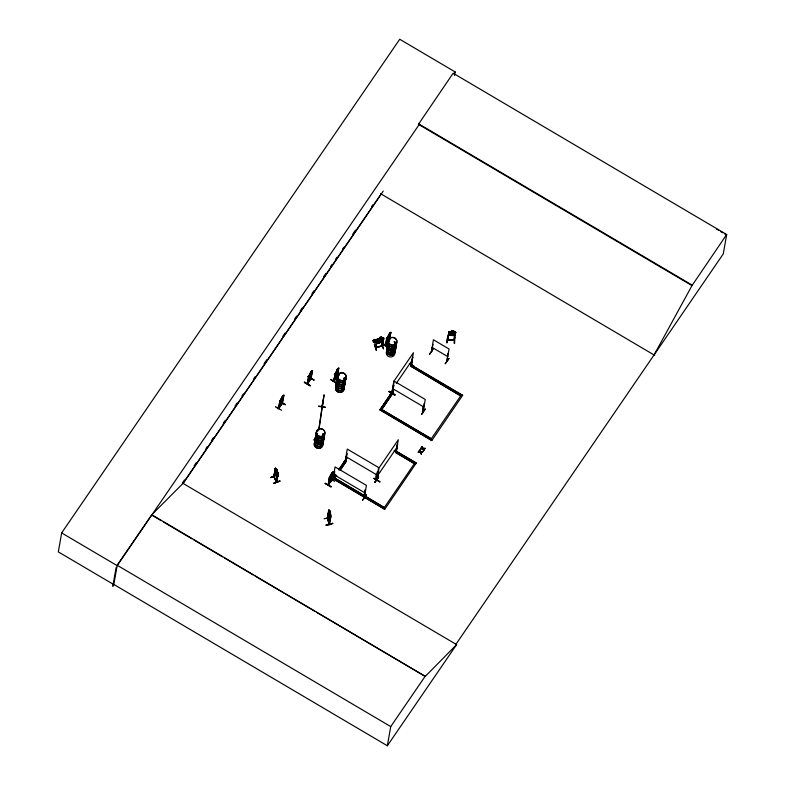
<?xml version="1.0" encoding="UTF-8"?>
<svg xmlns="http://www.w3.org/2000/svg" width="785" height="785" viewBox="0 0 785 785"><rect width="100%" height="100%" fill="white"/><g stroke="black" fill="none" stroke-linecap="round" stroke-linejoin="round"><path stroke-width="1.18" d="M273.671 476.416L276.575 482.216L277.841 473.963L277.88 474.572M274.24 476.946L273.749 476.269M277.625 474.042L276.595 481.578M275.8 468.547L275.329 468.174L273.926 476.387L276.82 482.098L273.936 476.995M373.356 341.475L373.277 341.975L379.086 343.035C389.478 339.787 375.063 337.403 373.277 341.475M332.928 478.879L333.635 479.233L333.056 478.595M345.842 461.403L345.057 461.246M332.958 479.174L335.058 466.918L366.418 485.405L364.328 497.641L363.72 496.983M376.584 479.527C374.327 480.165 376.79 471.412 377.938 472.001L376.535 479.812L378.625 467.575L347.274 449.089L345.145 461.374M423.115 411.664L422.516 411.36L423.115 411.723L425.264 399.477L393.903 380.98L391.754 393.177L393.727 384.925L392.353 393.521L391.931 392.716M422.722 410.849L423.301 411.517L422.565 411.046M446.871 342.81L447.695 336.412L446.91 342.79M454.24 340.415L455.781 332.241L455.006 331.869L449 331.672L447.47 339.846L448.873 332.016L449.501 332.065C447.175 340.209 445.772 341.23 454.26 339.826L453.622 340.052M448.559 334.243L449.148 335.205M448.873 332.016L449.501 332.065M449 331.672L451.316 331.525M449.157 335.136L454.348 335.578L455.339 334.744L454.397 335.725L448.981 335.018L453.916 331.839L455.781 332.359M451.483 330.593L453.74 330.858L451.483 330.593L451.385 331.633L450.197 331.849L449.893 333.596L450.894 334.439L454.26 333.959L454.564 332.222L453.495 331.81L453.74 330.789M454.986 332.752C456.154 330.524 453.161 342.358 453.632 339.836L448.264 339.463M454.397 335.607L449.099 335.156M454.554 337.148L454.515 343.457L454.652 337.138M454.574 336.991L454.201 343.271M455.035 331.908L453.495 331.741M455.771 332.31L455.035 331.849M307.308 383.629L308.672 376.133L312.136 370.795L310.595 372.561M311.086 378.419L310.477 378.929M377.192 479.92L378.596 471.962L377.291 479.488M396.454 451.836L395.836 452.219L396.199 451.689M411.369 364.593L411.134 365.575L411.183 364.947M278.999 408.18L279.254 407.808M282.139 403.519C282.6 400.105 274.053 419.357 280.314 400.291M333.959 381.039L336.785 376.447M337.177 375.779L337.01 376.515M318.671 406.345L325.49 407.425M313.725 440.042L313.794 439.561M322.007 406.63L321.919 407.258M321.909 407.327L322.242 406.669M323.518 399.418L322.095 407.631M318.769 429.591L322.763 402.362M317.719 430.798L317.228 431.034M317.375 430.867L317.856 431.014M322.87 434.704L322.782 433.958L323.606 433.909M323.341 434.674L323.047 433.889M338.463 375.171L338.992 374.73M344.497 377.928L344.232 378.615M345.017 378.154L344.693 378.812L344.144 378.321M390.528 332.82L389.262 339.915L389.743 339.297M394.865 343.408L394.924 342.554M394.727 342.937L395.64 342.76M395.228 343.369L394.963 342.79M394.188 341.956A4.376 3.974 10 0 1 395.738 343.496L395.817 342.829L395.336 343.388M454.554 75.517L455.182 71.955L399.722 39.25L61.662 532.917L58.316 551.884L113.786 584.589L117.191 565.269L151.79 514.744L425.274 676.405L316.492 612.261M116.141 567.535L112.824 586.346L114.031 584.57M151.79 514.744L183.023 483.374L381.157 194.023M275.8 406.571L275.574 407.022L281.609 410.251M279.431 401.292L285.455 404.648L280.353 402.048M280.353 400.242L278.812 408.524L282.492 403.048L278.655 408.278M279.205 408.092L280.314 400.291M282.796 396.543L282.894 395.571L282.983 397.818L280.696 401.155L281.815 397.308M282.198 403.5L281.903 403.402M281.815 403.725L282.62 399.339M282.688 396.14L281.933 397.485L283.925 395.14L282.394 403.353M276.899 475.062L270.658 477.604L276.938 474.984M285.308 404.756L280.382 401.891M274.2 476.887L275.26 468.802L273.887 476.328M273.994 477.064L275.427 468.223M274.21 476.976L273.936 476.053M279.97 481.234L273.563 483.403L279.852 480.999M277.36 471.618L277.419 470.676L277.439 474.591L275.937 472.609L275.898 469.175L276.34 469.744M277.841 473.963L276.271 481.656M278.224 473.806L276.82 482.049M277.458 470.715L276.575 468.782L276.369 469.842C272.954 463.827 280.677 475.779 277.743 476.387M304.472 381.961L310.32 385.572M308.063 376.653L314.118 379.969L308.063 376.741M310.467 379.076L311.488 370.952L308.947 375.691L307.504 383.894L310.821 378.242L311.086 378.664M308.564 378.233L309.045 375.681M307.651 383.237L309.005 375.73M309.604 377.369L310.428 372.698L311.508 371.079L310.683 375.74M312.165 370.962L310.811 379.126M311.949 373.032L312.381 370.549M311.056 378.753L312.489 370.51L312.057 370.814M318.847 430.092L324.097 394.776L321.85 407.513M330.73 379.587L336.608 383.06L330.76 379.43M334.94 373.621C336.824 373.719 329.258 389.458 337.373 376.123M336.706 370.127L335.656 374.013L337.216 372.286L338.247 368.94L337.707 369.49C338.845 365.741 334.861 373.729 337.854 368.43L337.707 369.49M336.569 371.128L336.765 370.167M336.942 370.029L337.589 369.313M337.57 372.198L336.765 376.584L337.393 376.182M338.472 368.469L337.158 376.358M337.354 376.27L338.875 367.998L338.433 368.302M330.74 379.469L336.431 383.306M325.186 483.481L331.133 486.837L325.206 483.325M328.709 477.967L334.665 481.401M328.67 484.679L328.454 484.227L328.032 485.061L331.496 479.821L332.075 476.564M328.101 484.973L329.739 476.976L328.444 484.502M329.788 476.927L328.267 485.218L331.79 479.606M332.114 475.641L329.916 479.027L329.985 481.264L332.173 475.455L330.2 478.467L330.76 478.418L330.151 480.332M330.181 479.89L331.545 476.515L331.241 478.261M330.995 475.21L330.691 476.956L332.065 473.581M331.378 473.826L330.122 477.829L332.33 474.444M330.858 479.645L330.181 480.695M332.016 473.09L331.329 474.14M324.097 518.807L330.671 517.295M331.81 477.388L329.916 481.225M331.751 479.733L331.358 480.469L332.261 472.207L330.956 474.896M331.084 479.537L332.918 473.993M331.947 475.965L331.142 480.361L331.545 479.547M333.802 477.025L331.142 481.46M332.457 474.405L333.046 472.354L332.516 472.717M330.985 474.866L330.181 476.083L333.242 471.756L331.741 479.88M325.206 483.334L331.113 486.857M377.251 479.547L376.928 480.018L379.086 467.821L398.299 439.767L395.934 452.759L415.53 464.318L395.974 452.523L396.68 451.503L416.276 463.052L384.748 509.269L332.811 478.644L335.519 474.513M332.938 479.203L334.371 471.343C335.283 473.286 333.282 481.352 333.007 478.87M333.409 479.135L333.596 479.193M333.959 479.321L336.667 475.19M332.703 523.301C328.042 526.313 320.3 525.705 332.712 523.34M327.227 518.286L328.63 510.692L329.043 511.182C327.09 519.984 326.54 516.314 329.258 524.302L330.622 516.039M334.695 476.338L331.133 481.627M330.161 518.787C327.257 508.749 328.729 517.344 330.524 518.473L330.819 514.999L328.954 509.985L327.522 518.218L329.514 524.213L330.917 515.922M329.033 509.975L327.414 518.767M328.954 509.985L329.671 511.761L329.886 510.711L329.062 512.791L330.299 516.667M329.985 511.3L330.367 512.497M330.279 513.92L329.975 515.666L329.69 512.056L330.799 515.009M329.209 524.223L327.551 517.874M329.484 524.243L329.317 523.291M343.349 463.631L346.891 458.342M340.631 469.577L345.969 461.786L344.86 460.873L338.816 469.881M345.341 461.08L345.753 461.433M345.557 461.609L347.117 453.818M345.714 461.629L346.568 456.958M374.788 344.016L376.368 350.306M376.388 342.8L375.554 347.147L382.354 345.792M375.613 347.363L377.153 339.189L379.43 338.502L379.577 337.501C382.815 335.578 380.558 339.032 383.031 337.727C384.885 337.893 383.257 340.925 382.364 341.534M377.232 339.189L377.31 342.515L382.413 341.553L377.251 342.554L376.731 341.76M377.624 339.65C378.233 342.888 371.501 350.924 382.305 345.577M376.378 346.999L375.681 347.058M374.406 344.232L376.417 350.188M379.999 337.668L381.324 337.413M425.274 676.405L456.556 644.681L455.918 644.299L723.27 253.898L726.684 234.529L453.141 73.221L418.434 124.305L691.977 285.622L654.062 354.957M381.696 337.118L381.549 338.119L382.599 338.217L382.285 339.954L381.059 340.916L378.036 340.778L378.35 339.041L379.498 338.512L379.665 337.579L381.716 337.187M381.53 342.721L383.472 348.972L381.559 342.839M382.53 340.562L381.647 346.254L383.522 338.276M383.325 339.365L382.275 346.116M375.76 347.372L382.236 346.077L383.747 337.913L377.938 338.786M382.609 344.183L387.505 347.078C380.97 343.438 381.235 342.574 387.692 346.715M396.033 341.553A4.308 3.905 10 0 1 394.629 346.656A4.308 3.905 10 0 1 388.899 345.655A4.308 3.905 10 0 1 389.301 340.376L386.426 338.6M389.556 339.365L390.871 332.31L387.005 337.972C379.773 358.647 396.798 328.67 386.073 344.752M389.811 333.743L389.919 332.771L387.329 337.491L385.926 345.459M385.994 345.086L387.368 337.452M386.22 345.292L387.535 337.619M388.614 335.754L388.3 337.501L389.713 334.145M388.997 334.381L389.713 333.34M389.919 332.771L389.998 335.028L387.712 338.364L388.663 335.44M385.935 345.635L389.036 341.053L389.438 337.628M389.909 336.382L390.94 332.349M366.261 494.933L362.67 500.065M363.789 497.042C363.455 497.896 366.232 488.29 365.074 489.703M363.779 497.356L365.015 490.566M411.173 366.389L460.775 395.905L411.173 366.389L411.87 365.368L462.659 395.316L431.828 440.513L379.901 409.888L391.95 392.108L393.089 392.785L381.706 409.584L431.387 438.815L381.745 409.534M381.039 410.555L393.089 392.785M388.987 391.676C398.113 395.061 395.591 397.298 389.203 391.234M374.062 478.271L379.92 481.872L374.043 478.418M389.959 395.522L393.55 390.243L389.988 395.522M378.684 477.231L374.818 482.353L378.429 477.054M375.986 479.527L375.995 479.213M392.353 393.521L393.756 385.72M392.618 392.716L393.197 389.223M395.071 394.816L389.134 391.44M383.6 508.602L414.392 463.641M384.748 509.269L332.85 478.408M411.262 365.506L412.625 357.342L411.497 365.074M395.817 452.405L397.485 444.379L396.376 452.17M411.173 365.584L413.43 352.73L394.217 380.794L392.029 393.04L392.294 392.529M396.68 451.503L416.276 463.052M411.124 366.624L411.87 365.368M409.427 363.769L414.372 366.644L409.485 363.632M399.29 453.504L394.502 450.531M429.474 354.486L433.084 349.06L429.503 354.329M446.9 360.963L449.069 349.011L433.389 339.758L431.495 352.161M431.436 352.151L432.967 344.34M423.92 403.775C425.303 402.833 421.771 409.613 422.624 411.418M423.674 405.678L422.624 411.085M425.058 408.818L421.516 414.117M420.338 452.248L418.199 452.189L420.367 452.091L421.29 454.054L420.367 452.091M420.191 451.669C416.776 452.582 420.23 448.804 420.161 451.826M419.681 450.031L420.613 451.807L422.821 451.709L420.613 451.807M422.673 448.843L420.544 448.784L422.703 448.677L423.625 450.639L422.703 448.677M422.536 448.255C419.111 449.167 422.565 445.389 422.507 448.412M422.497 452.288L420.789 452.229L422.821 451.709M422.045 446.459L422.958 448.392L425.127 448.451L422.987 448.235L422.045 446.459L421.741 447.018M423.125 448.814L424.862 448.716L423.125 448.814L423.9 450.237L423.154 448.657M430.729 439.6L461.521 394.639L462.659 395.316M448.951 358.559L445.242 363.612M431.828 440.513L379.94 409.652M447.99 353.466L446.95 361.218M113.815 584.433L387.348 745.75L390.734 726.586L425.333 676.052M691.977 285.622L726.684 234.529M330.024 477.673L329.445 479.213L332.732 473.6L330.063 477.722M329.504 479.861L332.742 474.228M311.468 374.553L311.988 372.983M282.826 399.143C284.837 394.453 280.559 405.227 279.911 402.725M337.805 371.992L335.028 376.044L338.433 370.51M307.337 383.718L310.87 378.272M392.078 392.912L392.48 392.176M411.546 364.799L411.163 365.525M334.194 380.862L333.772 381.382L335.303 373.101L333.91 380.499M382.766 343.958L387.692 346.823M311.566 373.189L309.319 376.555L310.261 373.631M328.11 484.679L331.388 480.273M329.818 477.015L330.191 476.093M332.418 476.456L329.062 481.754M280.373 400.33L281.589 398.201M335.332 373.189L338.835 368.077M338.502 375.132L339.12 375.21L338.806 374.798M343.958 378.252L344.399 378.105M344.213 378.115L344.115 378.851M343.997 378.527L344.576 379.047L345.194 378.586M394.983 343.182L395.041 342.594M310.153 385.847L304.266 382.364L310.173 385.798M394.894 395.09L389.007 391.637M329.347 481.431L330.191 480.243M332.055 473.227L332.899 472.05M310.203 373.945L311.292 372.325M309.898 375.681L310.978 374.062M309.202 375.77L308.672 376.133M311.105 378.478L307.602 383.796M334.371 471.343L334.783 471.834M346.587 453.514L346.99 454.005M412.822 357.46L412.302 357.813M331.084 481.568L334.704 476.171M343.045 463.601L346.607 458.322M392.304 393.099L392.677 392.294M410.957 365.408L411.212 364.966M414.372 366.644L409.642 363.494M377.938 472.001L377.281 471.873M378.596 471.962L378.272 472.433L378.792 472.079M397.691 444.496L397.161 444.85M362.611 500.182L366.212 494.756M374.906 482.382L378.419 476.927M421.771 414.421L425.342 409.142M445.213 363.769L448.961 358.588M419.082 124.687L117.132 565.632L61.662 532.917M453.818 73.947L455.182 71.955M184.455 479.959L182.375 482.991L456.605 644.613L387.348 745.75M194.15 465.79L196.23 462.757M205.935 448.598L207.319 446.567M211.469 440.503L213.549 437.461M223.254 423.301L225.334 420.269M235.029 406.1L237.109 403.068M241.957 395.983L243.34 393.962M253.732 378.782L255.115 376.761M264.123 363.612L266.9 359.559M282.835 336.294L284.906 333.262M294.611 319.093L296.691 316.061M300.155 310.997L302.235 307.965M311.93 293.806L314.01 290.764M323.705 276.605L325.785 273.572M330.632 266.488L332.016 264.466M335.489 259.403L336.873 257.382M342.417 249.287L343.801 247.265M352.808 234.116L355.576 230.064M371.511 206.798L372.895 204.777M183.033 483.472L383.247 191.089M282.963 395.611L281.619 398.27M280.52 400.409L279.99 400.762M386.397 338.678L388.555 339.542L386.583 338.394M389.703 333.792L390.577 332.624M389.929 336.373L387.152 340.425L386.926 339.934M396.317 383.365L412.096 360.315M338.855 469.636L344.86 460.873M332.811 478.644L335.48 474.748M379.901 409.888L391.911 392.343L393.049 393.02M340.003 470.313L346.008 461.541M334.626 478.35L336.628 475.425M377.742 475.416L396.965 447.352M418.199 452.189L418.523 451.611M419.406 450.433L419.71 449.874M420.544 448.784L420.858 448.196M421.29 454.054L420.819 452.072M423.625 450.639L423.929 450.08M424.832 448.873L425.156 448.294M329.043 523.762L330.338 513.606M313.951 380.195L308.044 376.672M399.271 453.612L394.345 450.668M382.344 341.465L383.237 340.425M338.806 375.112L338.472 375.053M345.125 378.723L344.419 378.949M395.758 343.143L395.63 343.29A4.308 3.905 10 0 0 394.198 341.779M315.845 435.106A4.308 3.905 10 0 0 320.408 440.257A4.308 3.905 10 0 0 323.734 434.586L323.773 434.439M322.753 434.38L323.508 434.9L323.901 434.017M315.756 435.214A4.376 3.974 10 0 0 320.398 440.444A4.376 3.974 10 0 0 323.773 434.684L323.783 434.017M333.861 381.363L337.442 375.907L334.518 374.043M307.622 383.561L307.7 382.962M282.09 403.794L283.719 395.738L283.189 396.091M447.538 339.601L454.387 340.121M448.127 339.895L448.215 339.326M283.856 395.1L280.745 399.408M277.282 476.73L274.887 470.676L277.282 476.73L277.782 476.289M394.884 342.554L396.013 343.045M395.777 343.398L394.806 343.231M373.003 340.523L374.651 339.503L377.399 339.562L380.087 340.248L380.401 341.024L376.859 342.093L372.983 340.454L374.543 340.876M383.001 340.729L379.086 343.035M376.054 478.968L376.712 479.311L376.192 479.007M380.156 340.886L380.617 340.611L377.801 340.808C378.036 339.13 375.73 339.934 377.104 340.925L374.445 341.397L377.104 341.19C376.908 342.917 379.204 342.113 377.771 341.073L380.009 340.916M275.525 469.332L275.044 468.89M278.253 473.855L278.008 472.913M276.762 474.827L270.658 477.604M273.563 483.403L279.843 480.94M423.174 411.703L423.282 411.183M329.043 511.182L328.63 510.692M326.069 525.077L332.703 523.526M328.513 512.497L328.591 514.126M330.456 512.733L329.818 510.731M374.386 344.242L376.408 350.336M379.067 342.937L373.336 341.877M328.63 513.694L330.475 513.939M318.7 406.09L325.53 407.238M344.615 377.83L345.263 378.478M374.651 339.552L376.103 339.983M276.565 481.872L274.034 476.868M329.739 476.976L329.425 477.457M311.419 374.504L308.76 378.625L308.544 378.135M394.286 450.806L396.18 451.905M374.033 478.418L379.95 481.853M363.73 497.288L364.269 497.602M418.533 123.755L692.076 285.063M380.519 193.64L654.7 355.34M432.054 347.353L447.725 356.596M386.416 338.521L389.389 340.317M411.831 365.604L460.422 394.256M392.569 388.565L423.92 407.062M338.306 376.545L334.361 374.17L338.247 376.643M334.822 375.652L335.087 376.084L334.861 375.583M345.93 456.674L377.291 475.161M333.723 474.503L365.084 492.99M152.79 515.716L161.239 520.7M163.349 521.946L191.864 538.765M193.974 540.011L222.489 556.82M224.608 558.066L253.123 574.885M255.233 576.131L283.748 592.95M285.858 594.196L314.383 611.015M117.191 565.269L390.734 726.586M716.705 229.181L718.687 230.358M720.659 231.546L722.632 232.723M724.604 233.901L726.586 235.088M383.021 340.798L378.272 339.051M277.252 471.618L277.939 472.943M396.072 344.615A4.308 3.915 10 0 1 391.215 349.266A4.308 3.915 10 0 1 388.222 343.241M396.15 344.478A4.376 3.974 10 0 1 391.224 349.197A4.376 3.974 10 0 1 388.192 343.094M396.121 344.262A4.308 3.905 10 0 1 391.283 348.903A4.308 3.905 10 0 1 388.29 342.898M396.503 342.172A4.308 3.915 10 0 1 391.097 346.695A4.308 3.915 10 0 1 389.36 340.023M395.022 350.581A4.308 3.915 10 0 1 390.165 355.232A4.308 3.915 10 0 1 387.172 349.207M394.325 351.297A4.317 3.925 10 0 1 390.989 356.989A4.317 3.925 10 0 1 386.406 351.817M386.868 350.895A4.317 3.925 10 0 1 387.574 350.11M395.709 346.558A4.298 3.905 10 0 1 390.871 351.189A4.298 3.905 10 0 1 387.898 345.194M395.061 347.372A4.376 3.974 10 0 1 393.638 352.553A4.376 3.974 10 0 1 387.81 351.533A4.376 3.974 10 0 1 388.222 346.175M395.071 350.228A4.308 3.905 10 0 1 390.224 354.869A4.308 3.905 10 0 1 387.24 348.864M395.375 348.491A4.308 3.905 10 0 1 390.537 353.132A4.308 3.905 10 0 1 387.545 347.117M395.051 347.166A4.308 3.915 10 0 1 393.638 352.279A4.308 3.915 10 0 1 387.898 351.268A4.308 3.915 10 0 1 388.31 345.989M323.675 434.939A4.308 3.915 10 0 1 320.349 440.62A4.308 3.915 10 0 1 315.776 435.459M316.227 434.537A4.308 3.915 10 0 1 316.934 433.762M315.913 436.303A4.317 3.925 10 0 0 318.906 442.338A4.317 3.925 10 0 0 323.773 437.677A4.317 3.925 10 0 1 318.926 442.249A4.317 3.925 10 0 1 315.923 436.215M324.647 434.723A4.376 3.974 10 0 1 319.053 438.265A4.376 3.974 10 0 1 316.571 432.29M316.296 434.193A4.308 3.905 10 0 1 317.003 433.418A4.376 3.974 10 0 0 316.218 434.272M324.558 434.841A4.308 3.905 10 0 1 319.044 438.324A4.308 3.905 10 0 1 316.61 432.447M324.509 433.467A4.308 3.915 10 0 1 319.652 438.118A4.308 3.915 10 0 1 316.659 432.093M323.027 441.876A4.308 3.915 10 0 1 318.17 446.528A4.308 3.915 10 0 1 315.177 440.503M323.106 441.739A4.376 3.974 10 0 1 318.18 446.459A4.376 3.974 10 0 1 315.148 440.346M322.321 442.652A4.317 3.925 10 0 1 318.425 448.353A4.317 3.925 10 0 1 314.863 442.249M322.733 443.554A4.317 3.925 10 0 1 317.876 448.215A4.317 3.925 10 0 1 314.873 442.181M323.763 437.745A4.317 3.925 10 0 1 318.896 442.406A4.317 3.925 10 0 1 315.904 436.372M323.498 439.541A4.376 3.974 10 0 1 318.013 444.124A4.376 3.974 10 0 1 316.257 437.363M323.077 441.523A4.308 3.905 10 0 1 318.239 446.165A4.308 3.905 10 0 1 315.246 440.159M322.988 438.815A4.308 3.905 10 0 1 321.585 443.908A4.308 3.905 10 0 1 315.855 442.907A4.308 3.905 10 0 1 316.257 437.637M323.459 439.433A4.308 3.915 10 0 1 318.053 443.947A4.308 3.915 10 0 1 316.316 437.284M344.919 379.076A4.308 3.915 10 0 1 343.516 384.189A4.308 3.915 10 0 1 337.776 383.188A4.308 3.915 10 0 1 338.178 377.899M338.158 377.742A4.376 3.974 10 0 0 339.925 384.503A4.376 3.974 10 0 0 345.4 379.92A4.376 3.974 10 0 1 339.934 384.395A4.376 3.974 10 0 1 338.178 377.634M345.027 381.726A4.317 3.925 10 0 1 340.17 386.387A4.317 3.925 10 0 1 337.167 380.352M345.007 381.883A4.317 3.925 10 0 1 340.14 386.544A4.317 3.925 10 0 1 337.138 380.509M337.825 376.329A4.376 3.974 10 0 0 340.867 382.432A4.376 3.974 10 0 0 345.783 377.713A4.308 3.915 10 0 1 340.896 382.256A4.308 3.915 10 0 1 337.903 376.231M345.371 379.704A4.308 3.905 10 0 1 339.983 384.208A4.308 3.905 10 0 1 338.247 377.556M345.792 378.978A4.308 3.905 10 0 1 340.288 382.472A4.308 3.905 10 0 1 337.844 376.594M344.272 386.014A4.308 3.915 10 0 1 339.414 390.665A4.308 3.915 10 0 1 336.422 384.65M344.37 385.778A4.376 3.974 10 0 1 339.444 390.488A4.376 3.974 10 0 1 336.412 384.385M343.977 387.702A4.317 3.925 10 0 1 339.11 392.363A4.317 3.925 10 0 1 336.117 386.328M343.958 387.653A4.298 3.905 10 0 1 339.13 392.284A4.298 3.905 10 0 1 336.147 386.289M344.958 382.001A4.298 3.905 10 0 1 340.121 386.632A4.298 3.905 10 0 1 337.138 380.637M344.625 383.924A4.308 3.905 10 0 1 339.238 388.438A4.308 3.905 10 0 1 337.501 381.785M344.321 385.671A4.308 3.905 10 0 1 339.473 390.312A4.308 3.905 10 0 1 336.49 384.297M344.703 383.571A4.308 3.915 10 0 1 339.297 388.094A4.308 3.915 10 0 1 337.56 381.422M281.599 398.554L281.285 400.291L282.698 396.935L281.599 398.554M276.379 470.127L276.075 471.863L276.958 473.64L277.272 471.903L276.379 470.127M276.732 469.351L277.242 470.804L276.732 469.351M336.549 371.413L336.245 373.15L337.658 369.794L336.549 371.413M334.695 478.055L384.307 507.571L334.695 478.055M330.505 512.674L330.289 513.665L330.524 512.713M379.449 338.826L379.135 340.572L381.186 340.17L381.5 338.433L379.449 338.826M451.326 331.947L451.022 333.684L453.131 333.87L453.436 332.124L451.326 331.947M451.895 330.887L453.2 331.319L451.895 330.887M455.329 334.812L454.397 335.676L455.339 334.852M374.612 339.768L373.601 340.337L375.083 339.895L374.612 339.768M376.564 340.042L375.004 340.925L377.693 341.612L379.253 340.729L376.564 340.042M390.92 350.954A4.317 3.925 10 0 0 395.777 346.293A4.298 3.905 10 0 1 390.93 350.885A4.317 3.925 10 0 1 387.918 344.919A4.298 3.905 10 0 0 390.93 350.885M389.488 343.899A4.317 3.925 10 0 0 396.749 342.525A4.317 3.925 10 0 0 391.607 337.422A4.317 3.925 10 0 0 389.488 343.899A4.298 3.905 10 0 0 396.7 342.623A4.298 3.905 10 0 0 391.597 337.56A4.298 3.905 10 0 0 389.488 343.987M317.503 435.184A4.317 3.925 10 0 0 324.754 433.811A4.317 3.925 10 0 0 319.623 428.718A4.317 3.925 10 0 0 317.503 435.184M317.503 435.283A4.298 3.905 10 0 0 324.715 433.919A4.298 3.905 10 0 0 319.603 428.846A4.298 3.905 10 0 0 317.503 435.283M338.747 379.263A4.317 3.925 10 0 0 346.008 377.889A4.317 3.925 10 0 0 340.867 372.787A4.317 3.925 10 0 0 338.747 379.263M338.737 379.332A4.317 3.925 10 0 0 345.999 377.958A4.317 3.925 10 0 0 340.857 372.855A4.317 3.925 10 0 0 338.737 379.332"/></g></svg>
